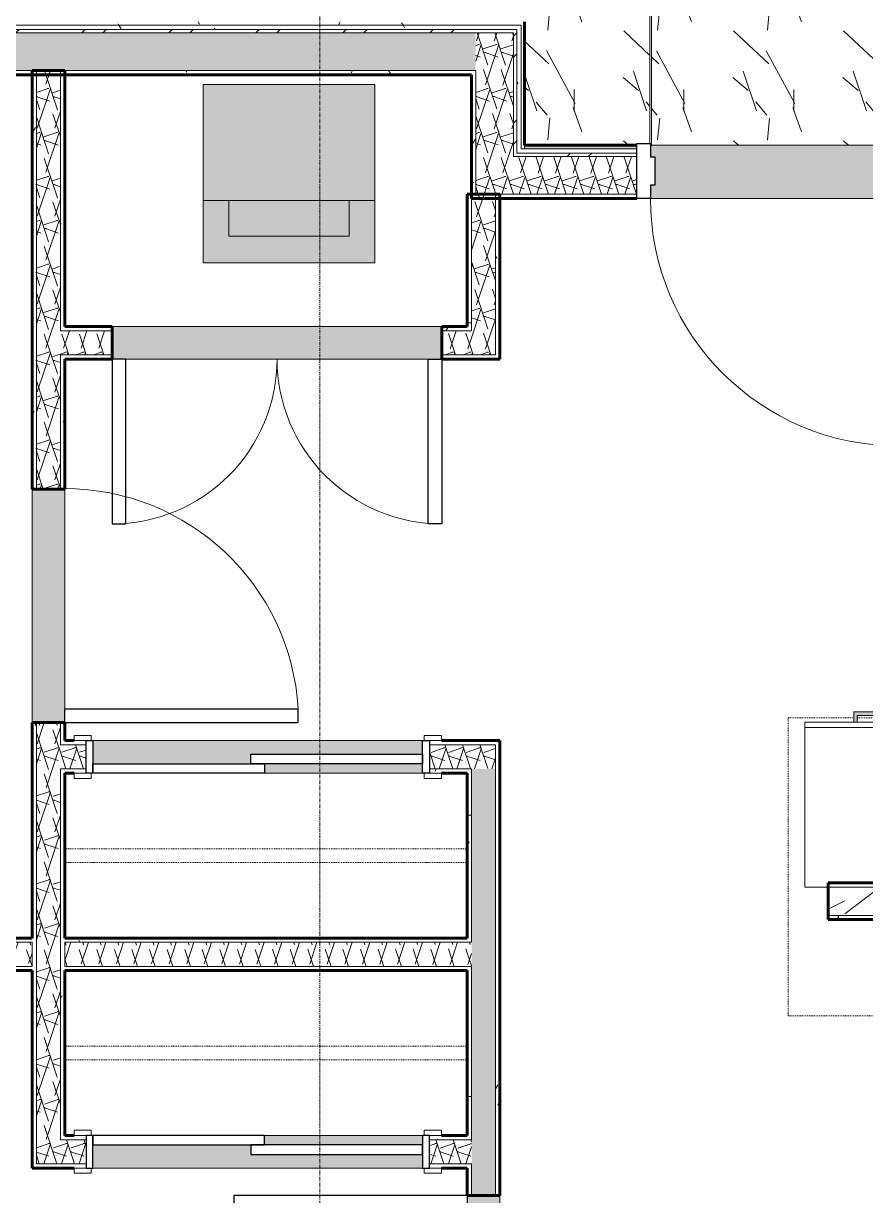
# Model space of a CAD drawing. Header units: inches. Extents: x -4169 to -1846, y 9706 to 12377.
# Drawn here: x -2870.5 to -2747.9, y 10210.2 to 10380.9 of the extents above; entities that cross this region are included whole.
import ezdxf

# ---------------------------------------------------------------- set-up
doc = ezdxf.new("R2010")
doc.units = ezdxf.units.IN
doc.header["$MEASUREMENT"] = 0
doc.linetypes.add('Dash', pattern=[0.25, 0.125, -0.125])
doc.linetypes.add('Grid Line 1_2_', pattern=[0.8749999999999999, 0.4999999999999999, -0.125, 0.125, -0.125])
for name, color, linetype, lineweight in [('0-1', 7, 'Continuous', 5), ('0-2', 50, 'Continuous', 18), ('A-CLNG', 13, 'Continuous', 18), ('A-CLNG-PATT-1', 252, 'Continuous', 18), ('A-DOOR', 31, 'Continuous', 18), ('A-DOOR-1', 250, 'Continuous', 9), ('A-DOOR-2', 90, 'Continuous', 30), ('A-DOOR-6', 31, 'Continuous', 30), ('A-DOOR-7', 31, 'Continuous', 9), ('A-DOOR-FRAM', 31, 'Continuous', 30), ('A-DOOR-FRAM-1', 90, 'Continuous', 30), ('A-WALL', 113, 'Continuous', 18), ('A-WALL-1', 8, 'Continuous', 5), ('A-WALL-4', 10, 'Continuous', 60), ('A-WALL-5', 50, 'Continuous', 18), ('A-WALL-PATT-1', 250, 'Continuous', 9), ('A-WALL-PATT-2', 253, 'Continuous', 9), ('A-WALL-PATT-4', 111, 'Continuous', 9), ('I-WALL', 2, 'Continuous', 18), ('I-WALL-2', 2, 'Continuous', 5), ('I-WALL-3', 2, 'Continuous', 60), ('P-SANR-FIXT-2', 250, 'Continuous', 9), ('P-SANR-FIXT-3', 55, 'Continuous', 9), ('Q-CASE-3', 250, 'Continuous', 9), ('Q-CASE-5', 254, 'Continuous', 9), ('Q-CASE-HDLN-1', 250, 'Dash', 9), ('S-GRID-1', 1, 'Grid Line 1_2_', 9)]:
    doc.layers.add(name, color=color, linetype=linetype, lineweight=lineweight)
pattern_1 = [(0, (0, 0), (20.48, 5.12), [0.845, -14.515, 0.845, -14.515, -81.92]), (0, (0, 0), (20.48, 5.12), [-30.72, 0.845, -29.875, 0.845, -14.515, -35.84]), (0, (0, 0), (20.48, 5.12), [-76.8, 0.845, -9.395, 0.845, -24.755]), (120, (7.68, 2.56), (-14.67405006737632, 15.1762002695053), [0.8449999999999999, -14.515, 0.8449999999999999, -14.515, -81.91999999999999]), (120, (7.68, 2.56), (-14.67405006737632, 15.1762002695053), [-30.72, 0.8449999999999999, -29.875, 0.8449999999999999, -14.515, -35.84]), (120, (7.68, 2.56), (-14.67405006737632, 15.1762002695053), [-76.79999999999998, 0.8449999999999999, -9.394999999999998, 0.8449999999999999, -24.755]), (240, (10.24, 12.8), (-5.805949932623669, -20.2962002695053), [0.845, -14.515, 0.845, -14.515, -81.92]), (240, (10.24, 12.8), (-5.805949932623669, -20.2962002695053), [-30.72, 0.845, -29.875, 0.845, -14.515, -35.84]), (240, (10.24, 12.8), (-5.805949932623669, -20.2962002695053), [-76.8, 0.845, -9.395, 0.845, -24.755])]
pattern_2 = [(161.57, (0.32, 0.32), (-2.560496184573631, -0.0005373861552858683), [0, -18.214, 2.022, 0]), (18.43, (-0.32, 0.32), (-2.560496184573631, 0.0005373861552860904), [0, -18.214, 2.022, 0]), (108.43, (0.32, 0.32), (1.279220909290681, -6.400876726295667), [6.069999999999999, -14.166]), (71.57, (-0.32, 0.32), (1.279220909290681, 6.400876726295667), [6.07, -14.166])]
pattern_3 = [(45, (0, 0), (-6.335676759431466, 6.335676759431466), []), (45, (0, 9.6), (-6.335676759431466, 6.335676759431466), [])]

# ---------------------------------------------------------------- blocks, each defined once
blk = doc.blocks.new('Stacked Washer and Dryer - 26_x25_ - Private-1372850-ENLARGED RCP - 2ND FLOOR PLAN')
at = {"layer": 'P-SANR-FIXT-3'}
blk.add_hatch(color=256, dxfattribs=at).paths.add_polyline_path([(10.02620592480855, 12.49999999999613), (-1.006128513836302e-11, 12.49999999998999), (4.604316927725448e-12, -12.50000000002546), (26.00000000001881, -12.50000000001012), (26.00000000000415, 12.50000000000534), (11.25000000000324, 12.49999999999681)], flags=0)
at = {"layer": 'P-SANR-FIXT-2'}
for p, q in [((26.00000000000047, 12.50000000000033), (8.686384944667224e-13, 12.50000000000033)), ((8.701080220912921e-13, -12.49999999999967), (8.701080220912921e-13, 12.50000000000033)), ((16.90625000000028, -12.49999999999867), (16.90625000000028, 12.50000000000132)), ((26.00000000000047, 12.50000000000033), (26.00000000000047, -12.49999999999967)), ((22.09375000000043, 8.749999999999945), (16.90625000000028, 8.749999999999945)), ((22.09375000000043, -8.74999999999979), (22.09375000000043, 8.749999999999945)), ((16.90625000000028, -8.74999999999979), (22.09375000000043, -8.74999999999979)), ((8.701080220912921e-13, -12.49999999999967), (26.00000000000047, -12.49999999999967))]:
    blk.add_line(p, q, dxfattribs=at)
blk = doc.blocks.new('SWING - DOUBLE - FLUSH - 4-0 x 6-8 - DUMMY-2639957-ENLARGED RCP - 2ND FLOOR PLAN')
at = {"layer": 'A-DOOR-1'}
for centre, radius, start, end in [((-24.00000000000009, 2.375000000000096), 24.00000000000002, 359.9999999999992, 89.99999999999959), ((23.9999999999999, 2.375000000000096), 23.99999999999998, 90.00000000000041, 180.0000000000005)]:
    blk.add_arc(centre, radius, start, end, dxfattribs=at)
at = {"layer": 'A-DOOR-2'}
for p, q in [((-24.00000000000009, 2.375000000000104), (-24.00000000000004, 26.37500000000011)), ((-24.00000000000004, 26.37500000000011), (-22.00000000000004, 26.3750000000001)), ((-22.00000000000004, 26.3750000000001), (-22.00000000000009, 2.375000000000104)), ((23.99999999999985, 26.37500000000011), (21.99999999999985, 26.3750000000001)), ((21.99999999999985, 26.3750000000001), (21.99999999999989, 2.375000000000104)), ((23.9999999999999, 2.375000000000104), (23.99999999999985, 26.37500000000011)), ((-22.00000000000009, 2.375000000000099), (-24.00000000000009, 2.375000000000104)), ((21.99999999999989, 2.375000000000099), (23.9999999999999, 2.375000000000104))]:
    blk.add_line(p, q, dxfattribs=at)
blk = doc.blocks.new('OD_CW_Countertop - OD_CW_Countertop-V12-ENLARGED RCP - 2ND FLOOR PLAN')
at = {"layer": 'Q-CASE-HDLN-1'}
for p, q in [((0.7377049180327883, 19.37500000001452), (10.28770491748496, 19.37500000001452)), ((0.7377049180327883, -24.00000000000029), (0.7377049180327883, 19.37500000001452)), ((10.78707775432949, 19.37500000001452), (13.53833208064031, 19.37500000001452)), ((14.03770491748484, 19.37500000001452), (21.64577992730287, 19.37500000001452)), ((45.66270491747395, 19.37500000001452), (46.16270491747028, 19.37500000001452)), ((79.16270491747025, 19.37500000001452), (81.17425890271734, 19.37500000001452)), ((81.66270491747154, 19.37500000001452), (115.1627049174591, 19.37500000001452)), ((14.11125237200727, -24.00000000000029), (0.7377049180327829, -24.00000000000029)), ((43.23256899490263, -24.00000000000029), (30.61125237200768, -24.00000000000029)), ((73.35388561779448, -24.00000000000029), (59.73256899490305, -24.00000000000029)), ((115.1627049174591, -24.00000000000029), (89.8538856177949, -24.00000000000029))]:
    blk.add_line(p, q, dxfattribs=at)
blk = doc.blocks.new('SWING - SINGLE - FLUSH - 2-10 x 6-8 - PRIVACY-2632541-ENLARGED RCP - 2ND FLOOR PLAN')
at = {"layer": 'A-DOOR-1'}
blk.add_arc((17.00000000000093, 2.374999999999297), 34.06659275674493, 93.36568699838678, 179.9999999999998, dxfattribs=at)
at = {"layer": 'A-DOOR-2'}
for p, q in [((15, 2.374999999999781), (15, 36.38283353955165)), ((17.00000000000093, 36.38283353955165), (15, 36.38283353955165)), ((17.00000000000093, 2.374999999999781), (17.00000000000093, 36.38283353955165)), ((17.00000000000093, 2.374999999999781), (15, 2.374999999999781))]:
    blk.add_line(p, q, dxfattribs=at)
blk = doc.blocks.new('SLIDING - FLUSH - 4-0 x 6-8-2636079-ENLARGED RCP - 2ND FLOOR PLAN')
at = {"layer": 'A-DOOR-1'}
for p, q in [((-24.2500000000001, 3.000000000000026), (-26.7500000000001, 3.000000000000026)), ((-26.7500000000001, 3.000000000000026), (-26.7500000000001, 2.250000000000026)), ((-26.7500000000001, 2.250000000000026), (-24.2500000000001, 2.250000000000026)), ((-24.2500000000001, 2.250000000000026), (-24.2500000000001, 3.000000000000026)), ((26.74999999999987, 3.000000000000026), (24.24999999999988, 3.000000000000026)), ((24.24999999999988, 3.000000000000026), (24.24999999999988, 2.250000000000026)), ((24.24999999999988, 2.250000000000026), (26.74999999999987, 2.250000000000026)), ((26.74999999999987, 2.250000000000026), (26.74999999999987, 3.000000000000026)), ((-24.25000000000009, -2.500000000038504), (-26.7500000000001, -2.500000000038504)), ((-26.7500000000001, -2.500000000038504), (-26.7500000000001, -3.250000000038195)), ((-26.7500000000001, -3.250000000038195), (-24.25000000000009, -3.250000000038195)), ((-24.25000000000009, -3.250000000038195), (-24.25000000000009, -2.500000000038504)), ((26.74999999999989, -2.500000000038504), (24.24999999999991, -2.500000000038504)), ((24.24999999999991, -2.500000000038504), (24.24999999999991, -3.250000000038195)), ((24.24999999999991, -3.250000000038195), (26.74999999999989, -3.250000000038195)), ((26.74999999999989, -3.250000000038195), (26.74999999999989, -2.500000000038504))]:
    blk.add_line(p, q, dxfattribs=at)
at = {"layer": 'A-DOOR-2'}
for p, q in [((0.9999999999999057, 2.250000000000026), (-24.00000000000011, 2.250000000000026)), ((-24.00000000000011, 2.250000000000026), (-24.00000000000011, 0.8750000000000295)), ((0.9999999999999057, 0.8750000000000295), (0.9999999999999057, 2.250000000000026)), ((-24.00000000000011, 0.8750000000000295), (0.9999999999999057, 0.8750000000000295)), ((23.99999999999988, 0.8750000000000295), (-1.000000000000095, 0.8750000000000295)), ((-1.000000000000095, 0.8750000000000295), (-1.000000000000095, -0.5000000000000034)), ((23.99999999999988, -0.5000000000000034), (23.99999999999988, 0.8750000000000295)), ((-1.000000000000095, -0.5000000000000034), (23.99999999999988, -0.5000000000000034))]:
    blk.add_line(p, q, dxfattribs=at)
at = {"layer": 'A-DOOR-FRAM-1'}
for p, q in [((-24.0000000000001, 2.250000000000026), (-25.0000000000001, 2.250000000000026)), ((-25.0000000000001, 2.250000000000026), (-25.0000000000001, -2.500000000038503)), ((-24.0000000000001, -2.500000000038503), (-24.0000000000001, 2.250000000000026)), ((23.99999999999988, 2.249999999999949), (23.99999999999988, -2.500000000000038)), ((24.9999999999999, 2.249999999999949), (23.99999999999988, 2.249999999999949)), ((24.9999999999999, -2.500000000000038), (24.9999999999999, 2.249999999999949)), ((-25.0000000000001, -2.500000000038503), (-24.0000000000001, -2.500000000038503)), ((23.99999999999988, -2.500000000000038), (24.9999999999999, -2.500000000000038))]:
    blk.add_line(p, q, dxfattribs=at)
blk = doc.blocks.new('OD_CW_Closet - OD_CW_Closet-V6-ENLARGED RCP - 2ND FLOOR PLAN')
at = {"layer": 'Q-CASE-HDLN-1'}
for p, q in [((0.7377049180327883, -11.0000000000006), (59.37681474274653, -11.0000000000006)), ((0.7377049180327883, -13.0000000000006), (59.37681474274653, -13.0000000000006)), ((30.25020491695167, -24.00000000000042), (7.250204916951623, -24.00000000000042))]:
    blk.add_line(p, q, dxfattribs=at)
blk = doc.blocks.new('OD_CW_Closet - OD_CW_Closet-V7-ENLARGED RCP - 2ND FLOOR PLAN')
at = {"layer": 'Q-CASE-HDLN-1'}
for p, q in [((7.250204916952915, -8.220091274324658e-13), (30.25020491695295, -8.220091274324658e-13)), ((0.7377049180327883, -11.0000000000006), (59.37681474274653, -11.0000000000006)), ((0.7377049180327883, -13.0000000000006), (59.37681474274653, -13.0000000000006))]:
    blk.add_line(p, q, dxfattribs=at)
blk = doc.blocks.new('SLIDING - FLUSH - 4-0 x 6-8-2636080-ENLARGED RCP - 2ND FLOOR PLAN')
at = {"layer": 'A-DOOR-1'}
for p, q in [((-26.7500000000001, 3.250000000038195), (-24.25000000000009, 3.250000000038195)), ((-26.7500000000001, 2.500000000038504), (-26.7500000000001, 3.250000000038195)), ((-24.25000000000009, 2.500000000038504), (-26.7500000000001, 2.500000000038504)), ((-24.25000000000009, 3.250000000038195), (-24.25000000000009, 2.500000000038504)), ((24.24999999999991, 3.250000000038195), (26.74999999999989, 3.250000000038195)), ((24.24999999999991, 2.500000000038504), (24.24999999999991, 3.250000000038195)), ((26.74999999999989, 2.500000000038504), (24.24999999999991, 2.500000000038504)), ((26.74999999999989, 3.250000000038195), (26.74999999999989, 2.500000000038504)), ((-26.7500000000001, -2.250000000000026), (-24.2500000000001, -2.250000000000026)), ((-26.7500000000001, -3.000000000000026), (-26.7500000000001, -2.250000000000026)), ((-24.2500000000001, -3.000000000000026), (-26.7500000000001, -3.000000000000026)), ((-24.2500000000001, -2.250000000000026), (-24.2500000000001, -3.000000000000026)), ((24.24999999999988, -2.250000000000026), (26.74999999999987, -2.250000000000026)), ((24.24999999999988, -3.000000000000026), (24.24999999999988, -2.250000000000026)), ((26.74999999999987, -3.000000000000026), (24.24999999999988, -3.000000000000026)), ((26.74999999999987, -2.250000000000026), (26.74999999999987, -3.000000000000026))]:
    blk.add_line(p, q, dxfattribs=at)
at = {"layer": 'A-DOOR-2'}
for p, q in [((-1.000000000000095, 0.5000000000000034), (23.99999999999988, 0.5000000000000034)), ((-1.000000000000095, -0.8750000000000295), (-1.000000000000095, 0.5000000000000034)), ((23.99999999999988, 0.5000000000000034), (23.99999999999988, -0.8750000000000295)), ((-24.00000000000011, -0.8750000000000295), (0.9999999999999057, -0.8750000000000295)), ((-24.00000000000011, -2.250000000000026), (-24.00000000000011, -0.8750000000000295)), ((23.99999999999988, -0.8750000000000295), (-1.000000000000095, -0.8750000000000295)), ((0.9999999999999057, -0.8750000000000295), (0.9999999999999057, -2.250000000000026)), ((0.9999999999999057, -2.250000000000026), (-24.00000000000011, -2.250000000000026))]:
    blk.add_line(p, q, dxfattribs=at)
at = {"layer": 'A-DOOR-FRAM-1'}
for p, q in [((-25.0000000000001, 2.500000000038503), (-24.0000000000001, 2.500000000038503)), ((-25.0000000000001, -2.250000000000026), (-25.0000000000001, 2.500000000038503)), ((-24.0000000000001, 2.500000000038503), (-24.0000000000001, -2.250000000000026)), ((23.99999999999988, 2.500000000000038), (24.9999999999999, 2.500000000000038)), ((23.99999999999988, -2.249999999999949), (23.99999999999988, 2.500000000000038)), ((24.9999999999999, 2.500000000000038), (24.9999999999999, -2.249999999999949)), ((-24.0000000000001, -2.250000000000026), (-25.0000000000001, -2.250000000000026)), ((24.9999999999999, -2.249999999999949), (23.99999999999988, -2.249999999999949))]:
    blk.add_line(p, q, dxfattribs=at)
blk = doc.blocks.new('Base Cabinet 3 Drawer 230 - Base Cabinet 3 Drawer 230 18_-2579417-ENLARGED RCP - 2ND FLOOR PLAN')
at = {"layer": 'Q-CASE-5'}
blk.add_hatch(color=256, dxfattribs=at).paths.add_polyline_path([(2.612704918021336, 25.00062716315288), (2.612704918020995, 25.49999999999569), (-1.137295081979346, 25.49999999999578), (-1.137295081978664, 23.99999999999569), (-0.6379222451340637, 23.99999999999595), (-0.6379222451344048, 25.00062716315109), (2.113332081177759, 25.00062716315263), (2.113332081176736, 23.99999999999544), (2.612704918021336, 23.99999999999569)], flags=0)
at = {"layer": 'Q-CASE-3'}
for p, q in [((-8.262295081967455, 23.99999999999998), (9.737704918032541, 23.99999999999998)), ((-8.262295081967455, 23.24999999999998), (-8.262295081967455, 23.99999999999998)), ((-1.137295081967465, 23.99999999999995), (-1.137295081967467, 25.49999999999995)), ((-1.137295081967469, 25.49999999999995), (2.612704918032532, 25.49999999999994)), ((-1.137295081967467, 23.99999999999995), (-0.6379222451228459, 23.99999999999995)), ((2.113332081187912, 25.00062716315531), (-0.6379222451228473, 25.00062716315533)), ((-0.6379222451228459, 23.99999999999995), (-0.6379222451228473, 25.00062716315533)), ((2.113332081187913, 23.99999999999995), (2.113332081187912, 25.00062716315531)), ((2.612704918032535, 23.99999999999995), (2.113332081187914, 23.99999999999995)), ((2.612704918032529, 25.49999999999994), (2.612704918032533, 23.99999999999995)), ((9.73770491803254, 23.99999999999998), (9.73770491803254, 23.24999999999998)), ((9.73770491803254, 23.24999999999998), (-8.262295081967457, 23.24999999999998)), ((-8.262295081967455, 23.24999999999998), (-8.262295081967455, -7.993605777301063e-14)), ((9.73770491803254, -7.993605777301063e-14), (9.73770491803254, 23.24999999999998)), ((-8.262295081967455, -7.993605777301063e-14), (9.737704918032541, -7.993605777301063e-14))]:
    blk.add_line(p, q, dxfattribs=at)
blk = doc.blocks.new('CTR - 1st Phase - Unit Layouts_rvt-1-ENLARGED RCP - 2ND FLOOR PLAN')
at = {"layer": 'A-WALL-1'}
for points in [[(-2844.330791590306, 10332.0393961108), (-2809.580791589836, 10332.0393961108), (-2809.580791589836, 10336.78939611084), (-2857.580791589839, 10336.78939611084), (-2857.580791589839, 10332.0393961108), (-2855.58079158984, 10332.0393961108)], [(-2869.262846505562, 10279.11439610518), (-2864.512846505591, 10279.11439610518), (-2864.512846505591, 10313.11439610518), (-2869.262846505622, 10313.11439610518), (-2869.262846505562, 10279.69475324801)], [(-2801.123736679621, 10176.2393961057), (-2801.123736679699, 10210.2393961057), (-2805.873736679679, 10210.2393961057), (-2805.873736679467, 10176.2393961057), (-2801.748736679467, 10176.2393961057)]]:
    blk.add_hatch(color=256, dxfattribs=at).paths.add_polyline_path(points, flags=0)
h = blk.add_hatch(color=256, dxfattribs=at)
h.paths.add_polyline_path([(-2835.386236679786, 10271.7393961052), (-2812.386236679787, 10271.7393961052), (-2812.386236679787, 10273.11439610522), (-2835.386236679786, 10273.11439610522)], flags=0)
h.paths.add_polyline_path([(-2856.396549815724, 10273.11439610522), (-2837.386236679788, 10273.11439610522), (-2837.386236679788, 10274.48939610524), (-2812.386236679787, 10274.48939610524), (-2812.386236679787, 10276.48939610523), (-2860.386236679787, 10276.48939610524), (-2860.386236679787, 10273.11439610522)], flags=0)
h = blk.add_hatch(color=256, dxfattribs=at)
h.paths.add_polyline_path([(-2835.386236679749, 10214.23939610519), (-2812.386236679748, 10214.23939610519), (-2812.386236679748, 10216.23939610521), (-2837.386236679749, 10216.23939610521), (-2837.386236679749, 10217.61439610519), (-2860.38623667975, 10217.61439610519), (-2860.386236679746, 10214.23939610519), (-2837.386236679749, 10214.23939610519)], flags=0)
h.paths.add_polyline_path([(-2835.386236679749, 10217.61439610523), (-2812.386236679748, 10217.61439610523), (-2812.386236679748, 10218.98939610524), (-2835.386236679749, 10218.98939610524)], flags=0)
at = {"layer": 'A-WALL-PATT-1'}
h = blk.add_hatch(dxfattribs=at)
h.set_pattern_fill('FP_1', color=256, style=0, pattern_type=2)
h.set_pattern_definition(pattern_1)
h.paths.add_polyline_path([(-2869.262846505562, 10214.23939610518), (-2868.637846505592, 10214.23939610518), (-2868.637846505592, 10279.11439610518), (-2869.262846505562, 10279.11439610518), (-2869.262846505562, 10214.86439610518)], flags=0)
h.paths.add_polyline_path([(-2868.637846505676, 10313.11439610519), (-2868.644258077282, 10373.41439611051), (-2869.262846505676, 10373.41439611051), (-2869.262846505622, 10313.11439610519)], flags=0)
h = blk.add_hatch(dxfattribs=at)
h.set_pattern_fill('FP_1', color=256, style=0, pattern_type=2)
h.set_pattern_definition(pattern_1)
h.paths.add_polyline_path([(-2865.137846505586, 10218.36439610514), (-2864.512846505563, 10218.36439610519), (-2864.512846505563, 10272.3643961052), (-2865.137846505585, 10272.3643961052), (-2865.137846505586, 10229.02058036117)], flags=0)
h.paths.add_polyline_path([(-2864.512846505591, 10275.86439610519), (-2864.512846505591, 10279.11439610518), (-2865.137846505585, 10279.11439610518), (-2865.137846505585, 10275.86439610519)], flags=0)
h.paths.add_polyline_path([(-2864.512846505591, 10313.11439610519), (-2864.512846505642, 10332.66439611084), (-2865.137846505642, 10332.66439611085), (-2865.137846505642, 10313.11439610519)], flags=0)
h.paths.add_polyline_path([(-2865.137846505642, 10336.16439611085), (-2864.512846505642, 10336.16439611085), (-2864.512846505642, 10373.41439611051), (-2865.137846505642, 10373.41439611051), (-2865.137846505642, 10349.67107587748)], flags=0)
h = blk.add_hatch(dxfattribs=at)
h.set_pattern_fill('FP_1', color=256, style=0, pattern_type=2)
h.set_pattern_definition(pattern_1)
h.paths.add_polyline_path([(-2805.273736673931, 10336.7893961108), (-2805.273736673931, 10356.03955467574), (-2805.898736673932, 10356.03955467574), (-2805.898736673932, 10336.7893961108)], flags=0)
h = blk.add_hatch(dxfattribs=at)
h.set_pattern_fill('FP_1', color=256, style=0, pattern_type=2)
h.set_pattern_definition(pattern_1)
h.paths.add_polyline_path([(-2801.148736673933, 10332.6643961108), (-2801.148741822108, 10356.0393961105), (-2801.773736673928, 10356.0393961105), (-2801.773736673928, 10332.6643961108)], flags=0)
h = blk.add_hatch(dxfattribs=at)
h.set_pattern_fill('FP_1', color=256, style=0, pattern_type=2)
h.set_pattern_definition(pattern_1)
h.paths.add_polyline_path([(-2805.273736673931, 10336.1643961108), (-2805.273736673931, 10336.7893961108), (-2809.580791589836, 10336.7893961108), (-2809.580791589836, 10336.1643961108), (-2805.898736673932, 10336.1643961108)], flags=0)
h.paths.add_polyline_path([(-2864.512846505642, 10336.16439611085), (-2857.580791589839, 10336.16439611084), (-2857.580791589839, 10336.78939611084), (-2864.512846505642, 10336.78939611081)], flags=0)
h = blk.add_hatch(dxfattribs=at)
h.set_pattern_fill('FP_1', color=256, style=0, pattern_type=2)
h.set_pattern_definition(pattern_1)
h.paths.add_polyline_path([(-2801.773736673928, 10332.0393961108), (-2801.148736673933, 10332.0393961108), (-2801.148736673933, 10332.6643961108), (-2809.580791589836, 10332.6643961108), (-2809.580791589836, 10332.03939611081), (-2805.273736673932, 10332.0393961108)], flags=0)
h.paths.add_polyline_path([(-2864.512846505642, 10332.03939611084), (-2857.580791589839, 10332.03939611084), (-2857.580791589839, 10332.66439611085), (-2864.512846505642, 10332.66439611085)], flags=0)
h = blk.add_hatch(dxfattribs=at)
h.set_pattern_fill('FP_1', color=256, style=0, pattern_type=2)
h.set_pattern_definition(pattern_1)
h.paths.add_polyline_path([(-2801.123736679468, 9988.439396110478), (-2801.123736679621, 10176.2393961057), (-2801.748736679467, 10176.2393961057), (-2801.748736679468, 9988.439396110478)], flags=0)
h.paths.add_polyline_path([(-2801.748736679649, 10210.2393961057), (-2801.123736679699, 10210.2393961057), (-2801.123736679698, 10275.86439610524), (-2801.748736679649, 10275.86439610524), (-2801.748736679649, 10243.61439610524)], flags=0)
h = blk.add_hatch(dxfattribs=at)
h.set_pattern_fill('FP_1', color=256, style=0, pattern_type=2)
h.set_pattern_definition(pattern_1)
h.paths.add_polyline_path([(-2864.512846505563, 10271.73939610517), (-2861.38623667979, 10271.7393961052), (-2861.38623667979, 10272.3643961052), (-2864.512846505563, 10272.3643961052)], flags=0)
h.paths.add_polyline_path([(-2805.248736679675, 10271.73939610524), (-2805.248736679675, 10272.36439610524), (-2811.386236679786, 10272.36439610524), (-2811.386236679786, 10271.73939610524), (-2805.873736679679, 10271.73939610524)], flags=0)
h = blk.add_hatch(dxfattribs=at)
h.set_pattern_fill('FP_1', color=256, style=0, pattern_type=2)
h.set_pattern_definition(pattern_1)
h.paths.add_polyline_path([(-2805.873736679623, 9988.43939611048), (-2805.248736679622, 9988.43939611048), (-2805.248736679621, 10176.2393961057), (-2805.873736679649, 10176.2393961057), (-2805.873736679622, 10027.93642116731)], flags=0)
h.paths.add_polyline_path([(-2805.248736679676, 10210.2393961057), (-2805.248736679676, 10214.86439610522), (-2805.873736679679, 10214.86439610524), (-2805.873736679679, 10210.2393961057)], flags=0)
h.paths.add_polyline_path([(-2805.873736679679, 10218.36439610524), (-2805.248736679676, 10218.36439610529), (-2805.248736679676, 10243.6143961052), (-2805.873736679679, 10243.6143961052), (-2805.873736679679, 10218.98939610435)], flags=0)
h.paths.add_polyline_path([(-2805.248736679676, 10247.11439610524), (-2805.248736679675, 10271.73939610524), (-2805.873736679679, 10271.73939610524), (-2805.873736679679, 10247.11439610524)], flags=0)
h = blk.add_hatch(dxfattribs=at)
h.set_pattern_fill('FP_1', color=256, style=0, pattern_type=2)
h.set_pattern_definition(pattern_1)
h.paths.add_polyline_path([(-2713.698736680268, 10250.41439611029), (-2644.698736679788, 10250.41439611029), (-2644.698736679788, 10251.03939611029), (-2753.298736678521, 10251.03939611029), (-2753.298736678521, 10250.41439611029), (-2714.198736680247, 10250.41439611029)], flags=0)
h = blk.add_hatch(dxfattribs=at)
h.set_pattern_fill('FP_1', color=256, style=0, pattern_type=2)
h.set_pattern_definition(pattern_1)
h.paths.add_polyline_path([(-2903.773736678816, 10247.11439610517), (-2903.773736678816, 10247.73939610517), (-2931.273736679303, 10247.73939610517), (-2931.273736679303, 10247.11439610517), (-2908.523736681157, 10247.11439610517)], flags=0)
h.paths.add_polyline_path([(-2869.275296704765, 10247.11439610519), (-2869.262846505562, 10247.11439610519), (-2869.262846505562, 10247.73939610523), (-2871.773736678813, 10247.73939610519), (-2871.773736678813, 10247.11439610519)], flags=0)
h.paths.add_polyline_path([(-2864.512846505563, 10247.11439610524), (-2805.873736679679, 10247.11439610524), (-2805.873736679679, 10247.73939610524), (-2864.512846505563, 10247.73939610524)], flags=0)
h = blk.add_hatch(dxfattribs=at)
h.set_pattern_fill('FP_1', color=256, style=0, pattern_type=2)
h.set_pattern_definition(pattern_1)
h.paths.add_polyline_path([(-2908.523736681157, 10242.98939610515), (-2903.773736678816, 10242.98939610515), (-2903.773736678816, 10243.61439610515), (-2931.273736679303, 10243.61439610515), (-2931.273736679303, 10242.98939610517), (-2923.928485898755, 10242.98939610515)], flags=0)
h.paths.add_polyline_path([(-2869.262846505562, 10242.98939610519), (-2869.262846505562, 10243.6143961052), (-2871.773736678813, 10243.61439610519), (-2871.773736678813, 10242.98939610519), (-2869.357468019503, 10242.98939610519)], flags=0)
h.paths.add_polyline_path([(-2835.386236679748, 10242.9893961052), (-2805.873736679679, 10242.9893961052), (-2805.873736679679, 10243.6143961052), (-2864.512846505563, 10243.6143961052), (-2864.512846505563, 10242.9893961052), (-2856.396549815724, 10242.9893961052)], flags=0)
h = blk.add_hatch(dxfattribs=at)
h.set_pattern_fill('FP_1', color=256, style=0, pattern_type=2)
h.set_pattern_definition(pattern_1)
h.paths.add_polyline_path([(-2863.136236679751, 10218.36439610519), (-2861.38623667975, 10218.36439610519), (-2861.38623667975, 10218.98939610519), (-2864.512846505402, 10218.98939610516), (-2864.512846505563, 10218.36439610519)], flags=0)
h.paths.add_polyline_path([(-2809.636236679751, 10218.36439610524), (-2805.873736679679, 10218.36439610524), (-2805.873736679679, 10218.98939610436), (-2811.386236679746, 10218.98939610524), (-2811.386236679746, 10218.36439610524)], flags=0)
at = {"layer": 'A-WALL-PATT-2'}
h = blk.add_hatch(dxfattribs=at)
h.set_pattern_fill('FP_2', color=256, style=0, pattern_type=2)
h.set_pattern_definition(pattern_2)
h.paths.add_polyline_path([(-2865.2244801689, 10214.86439610518), (-2865.137846505586, 10214.86439610518), (-2865.137846505585, 10279.11439610518), (-2868.637846505592, 10279.11439610518), (-2868.637846505592, 10214.86439610518), (-2865.226678992843, 10214.86439610518)], flags=0)
h.paths.add_polyline_path([(-2865.137846505642, 10313.11439610518), (-2865.137846505642, 10374.03939611051), (-2868.637846505676, 10374.03939611051), (-2868.637846505676, 10313.11439610518)], flags=0)
h = blk.add_hatch(dxfattribs=at)
h.set_pattern_fill('FP_2', color=256, style=0, pattern_type=2)
h.set_pattern_definition(pattern_2)
h.paths.add_polyline_path([(-2801.794028714575, 10336.1643961108), (-2801.773736673932, 10336.1643961108), (-2801.773736673928, 10356.03955467573), (-2805.273736673931, 10356.03955467573), (-2805.273736673931, 10336.1643961108)], flags=0)
h = blk.add_hatch(dxfattribs=at)
h.set_pattern_fill('FP_2', color=256, style=0, pattern_type=2)
h.set_pattern_definition(pattern_2)
h.paths.add_polyline_path([(-2801.773736673928, 10332.6643961108), (-2801.773736673928, 10336.1643961108), (-2809.580791589836, 10336.1643961108), (-2809.580791589836, 10332.66439611081), (-2805.273736673932, 10332.6643961108)], flags=0)
h.paths.add_polyline_path([(-2865.137846505642, 10332.66439611085), (-2857.580791589839, 10332.66439611085), (-2857.580791589839, 10336.16439611084), (-2865.137846505642, 10336.16439611085)], flags=0)
h = blk.add_hatch(dxfattribs=at)
h.set_pattern_fill('FP_2', color=256, style=0, pattern_type=2)
h.set_pattern_definition(pattern_2)
h.paths.add_polyline_path([(-2861.38623667979, 10272.3643961052), (-2861.38623667979, 10275.8643961052), (-2865.137846505585, 10275.86439610519), (-2865.137846505585, 10272.3643961052), (-2864.512846505591, 10272.3643961052)], flags=0)
h.paths.add_polyline_path([(-2801.748736679649, 10272.36439610524), (-2801.748736679649, 10275.86439610524), (-2811.386236679786, 10275.86439610524), (-2811.386236679786, 10272.36439610524), (-2805.248736679675, 10272.36439610527)], flags=0)
h = blk.add_hatch(dxfattribs=at)
h.set_pattern_fill('FP_2', color=256, style=0, pattern_type=2)
h.set_pattern_definition(pattern_2)
h.paths.add_polyline_path([(-2801.748736679468, 9988.439396106665), (-2801.748736679467, 10176.2393961057), (-2805.248736679621, 10176.2393961057), (-2805.248736679622, 9988.439396106665)], flags=0)
h.paths.add_polyline_path([(-2801.748736679649, 10210.2393961057), (-2801.748736679649, 10272.36439610524), (-2805.248736679675, 10272.36439610524), (-2805.248736679676, 10210.2393961057)], flags=0)
h = blk.add_hatch(dxfattribs=at)
h.set_pattern_fill('FP_3', color=256, style=0, pattern_type=2)
h.set_pattern_definition([(216.87, (4.265, 10.662), (31.98716190389133, 21.32545714244463), [5.331, -47.981]), (206.565, (10.662, 7.464), (-10.66247606731217, -10.66200980650436), [11.921, -11.921]), (198.435, (10.662, 2.132), (-21.3244936496746, -10.66258686177925), [6.743999999999999, -26.974])])
h.paths.add_polyline_path([(-2653.800741566629, 10251.03939611029), (-2644.073736680146, 10251.03939611029), (-2644.073736680146, 10255.78939611035), (-2714.198736680247, 10255.78939611035), (-2714.198736680247, 10255.16439611038), (-2738.198723086463, 10255.16439611038), (-2738.198736680256, 10255.78939611035), (-2753.298736678521, 10255.78939611035), (-2753.298736678521, 10251.03939611029), (-2680.69873668025, 10251.03939611029)], flags=0)
h = blk.add_hatch(dxfattribs=at)
h.set_pattern_fill('FP_2', color=256, style=0, pattern_type=2)
h.set_pattern_definition(pattern_2)
h.paths.add_polyline_path([(-2925.386322145953, 10243.61439610515), (-2903.773736678816, 10243.61439610515), (-2903.773736678816, 10247.11439610517), (-2931.273736679303, 10247.11439610517), (-2931.273736679303, 10243.61439610515), (-2925.649447980484, 10243.61439610515)], flags=0)
h.paths.add_polyline_path([(-2871.773736678813, 10243.61439610519), (-2869.262846505562, 10243.6143961052), (-2869.275296704765, 10247.11439610519), (-2871.773736678813, 10247.11439610519)], flags=0)
h.paths.add_polyline_path([(-2805.746198608615, 10243.6143961052), (-2805.248736679676, 10243.6143961052), (-2805.248736679676, 10247.11439610524), (-2864.512846505563, 10247.11439610524), (-2864.512846505563, 10243.6143961052), (-2805.873736679679, 10243.6143961052)], flags=0)
h = blk.add_hatch(dxfattribs=at)
h.set_pattern_fill('FP_2', color=256, style=0, pattern_type=2)
h.set_pattern_definition(pattern_2)
h.paths.add_polyline_path([(-2865.137846505586, 10214.86439610518), (-2861.38623667975, 10214.86439610518), (-2861.38623667975, 10218.36439610519), (-2865.137846505586, 10218.36439610514)], flags=0)
h.paths.add_polyline_path([(-2805.873736679679, 10214.86439610524), (-2805.248736679676, 10214.86439610524), (-2805.248736679676, 10218.36439610529), (-2811.386236679746, 10218.36439610524), (-2811.386236679746, 10214.86439610524)], flags=0)
at = {"layer": 'A-WALL-4'}
for p, q in [((-2869.262846505619, 10313.11439610517), (-2869.262846505673, 10374.03939611083)), ((-2869.262846505673, 10374.03939611083), (-2864.512846505673, 10374.03939611083)), ((-2864.512846505673, 10374.03939611083), (-2864.51284650564, 10336.78939611083)), ((-2805.898736673929, 10336.78939611079), (-2805.898736673925, 10356.03955467572)), ((-2805.898736673925, 10356.03955467572), (-2801.148736673925, 10356.03955467572)), ((-2801.148736673925, 10356.03955467572), (-2801.148736673929, 10336.78939611079)), ((-2864.51284650564, 10336.78939611083), (-2857.580791589834, 10336.78939611083)), ((-2857.580791589834, 10336.78939611083), (-2857.580791589837, 10332.03939611083)), ((-2809.580791589837, 10332.03939611079), (-2809.580791589834, 10336.78939611079)), ((-2809.580791589834, 10336.78939611079), (-2805.898736673929, 10336.78939611079)), ((-2801.148736673929, 10336.78939611079), (-2801.14873667393, 10332.66439611079)), ((-2801.14873667393, 10332.66439611079), (-2801.14873667393, 10332.03939611079)), ((-2857.580791589837, 10332.03939611083), (-2864.512846505635, 10332.03939611083)), ((-2864.512846505635, 10332.03939611083), (-2864.512846505619, 10313.11439610518)), ((-2801.14873667393, 10332.03939611079), (-2809.580791589837, 10332.03939611079)), ((-2864.512846505619, 10313.11439610518), (-2869.262846505619, 10313.11439610517)), ((-2869.26284650556, 10247.73939610518), (-2869.262846505588, 10279.11439610517)), ((-2869.262846505588, 10279.11439610517), (-2864.512846505588, 10279.11439610518)), ((-2864.512846505588, 10279.11439610518), (-2864.512846505586, 10276.48939610519)), ((-2864.512846505586, 10276.48939610519), (-2863.136236679787, 10276.48939610519)), ((-2809.636236679787, 10276.48939610523), (-2801.1237366797, 10276.48939610523)), ((-2801.1237366797, 10276.48939610523), (-2801.1237366797, 10275.86439610523)), ((-2801.1237366797, 10275.86439610523), (-2801.123736679696, 10271.73939610523)), ((-2863.136236679783, 10271.73939610519), (-2864.512846505582, 10271.73939610519)), ((-2864.512846505582, 10271.73939610519), (-2864.51284650556, 10247.73939610519)), ((-2805.873736679696, 10271.73939610523), (-2809.636236679783, 10271.73939610523)), ((-2805.873736679677, 10247.73939610523), (-2805.873736679696, 10271.73939610523)), ((-2801.123736679696, 10271.73939610523), (-2801.123736679646, 10210.23939610569)), ((-2753.298736678519, 10250.41439611034), (-2753.298736678516, 10255.78939611034)), ((-2753.298736678516, 10255.78939611034), (-2738.198736680254, 10255.78939611033)), ((-2644.073736680147, 10250.41439611028), (-2753.298736678519, 10250.41439611034)), ((-2871.773736678813, 10247.73939610518), (-2869.26284650556, 10247.73939610518)), ((-2864.51284650556, 10247.73939610519), (-2805.873736679677, 10247.73939610523)), ((-2869.262846505556, 10242.98939610518), (-2871.77373667881, 10242.98939610518)), ((-2869.26284650553, 10214.23939610517), (-2869.262846505556, 10242.98939610518)), ((-2864.512846505556, 10242.98939610519), (-2864.512846505535, 10218.98939610518)), ((-2805.873736679673, 10242.98939610523), (-2864.512846505556, 10242.98939610519)), ((-2805.873736679653, 10218.98939610523), (-2805.873736679673, 10242.98939610523)), ((-2864.512846505535, 10218.98939610518), (-2863.136236679747, 10218.98939610518)), ((-2809.636236679747, 10218.98939610523), (-2805.873736679654, 10218.98939610523)), ((-2868.63784650553, 10214.23939610517), (-2869.26284650553, 10214.23939610517)), ((-2864.51284650553, 10214.23939610518), (-2868.63784650553, 10214.23939610517)), ((-2863.136236679743, 10214.23939610518), (-2864.51284650553, 10214.23939610518)), ((-2805.873736679649, 10214.23939610523), (-2809.636236679743, 10214.23939610523)), ((-2805.873736679646, 10210.23939610569), (-2805.873736679649, 10214.23939610523)), ((-2801.123736679646, 10210.23939610569), (-2805.873736679646, 10210.23939610569))]:
    blk.add_line(p, q, dxfattribs=at)
at = {"layer": 'A-WALL-5'}
for p, q in [((-2868.637846505673, 10374.03939611083), (-2868.637846505619, 10313.11439610517)), ((-2865.137846505673, 10374.03939611083), (-2865.13784650564, 10336.16439611083)), ((-2805.273736673925, 10356.03955467572), (-2805.273736673929, 10336.78939611079)), ((-2801.773736673925, 10356.03955467572), (-2801.773736673929, 10336.78939611079)), ((-2865.13784650564, 10336.16439611083), (-2864.512846505639, 10336.16439611083)), ((-2864.512846505639, 10336.16439611083), (-2857.580791589834, 10336.16439611083)), ((-2809.580791589834, 10336.78939611079), (-2857.580791589834, 10336.78939611083)), ((-2809.580791589834, 10336.16439611079), (-2805.273736673929, 10336.16439611079)), ((-2805.273736673929, 10336.16439611079), (-2805.273736673929, 10336.78939611079)), ((-2801.773736673929, 10336.16439611079), (-2801.773736673929, 10336.78939611079)), ((-2801.77373667393, 10332.66439611079), (-2801.773736673929, 10336.16439611079)), ((-2865.137846505636, 10332.66439611083), (-2864.512846505636, 10332.66439611083)), ((-2865.137846505636, 10332.66439611083), (-2865.137846505619, 10313.11439610518)), ((-2864.512846505636, 10332.66439611083), (-2857.580791589836, 10332.66439611083)), ((-2809.580791589836, 10332.66439611079), (-2801.77373667393, 10332.66439611079)), ((-2855.580791589837, 10332.03939611083), (-2811.580791589837, 10332.03939611079)), ((-2869.262846505619, 10313.11439610517), (-2869.262846505588, 10279.11439610517)), ((-2864.512846505588, 10279.11439610517), (-2864.512846505619, 10313.11439610517)), ((-2868.637846505589, 10279.11439610517), (-2868.637846505531, 10214.86439610517)), ((-2865.137846505589, 10279.11439610518), (-2865.137846505585, 10275.86439610518)), ((-2812.386236679787, 10276.48939610522), (-2860.386236679787, 10276.48939610519)), ((-2865.137846505586, 10275.86439610518), (-2864.512846505585, 10275.86439610518)), ((-2864.512846505585, 10275.86439610519), (-2861.386236679786, 10275.86439610519)), ((-2811.386236679786, 10275.86439610523), (-2801.7487366797, 10275.86439610523)), ((-2801.748736679696, 10272.36439610523), (-2801.7487366797, 10275.86439610523)), ((-2865.137846505582, 10272.36439610519), (-2864.512846505582, 10272.36439610519)), ((-2865.137846505582, 10272.36439610519), (-2865.137846505534, 10218.36439610518)), ((-2864.512846505582, 10272.36439610519), (-2861.386236679784, 10272.36439610519)), ((-2835.386236679783, 10271.73939610521), (-2812.386236679783, 10271.73939610522)), ((-2811.386236679784, 10272.36439610523), (-2805.248736679697, 10272.36439610523)), ((-2805.248736679696, 10271.73939610523), (-2805.248736679696, 10272.36439610523)), ((-2805.248736679676, 10247.11439610523), (-2805.248736679696, 10271.73939610523)), ((-2801.748736679696, 10271.73939610523), (-2801.748736679696, 10272.36439610523)), ((-2801.748736679646, 10210.23939610569), (-2801.748736679696, 10271.73939610523)), ((-2753.298736678518, 10251.03939611034), (-2644.073736680146, 10251.03939611028)), ((-2869.26284650556, 10247.11439610518), (-2871.773736678812, 10247.11439610518)), ((-2869.262846505557, 10243.61439610519), (-2869.26284650556, 10247.11439610518)), ((-2869.26284650556, 10247.11439610518), (-2869.262846505556, 10243.61439610519)), ((-2864.51284650556, 10247.11439610519), (-2864.512846505557, 10243.61439610519)), ((-2805.873736679676, 10247.11439610523), (-2864.51284650556, 10247.11439610519)), ((-2864.512846505557, 10243.61439610519), (-2864.51284650556, 10247.11439610519)), ((-2805.873736679676, 10247.11439610523), (-2805.248736679676, 10247.11439610523)), ((-2869.262846505556, 10243.61439610519), (-2871.77373667881, 10243.61439610518)), ((-2805.873736679673, 10243.61439610523), (-2864.512846505557, 10243.61439610519)), ((-2805.248736679673, 10243.61439610523), (-2805.873736679673, 10243.61439610523)), ((-2805.248736679653, 10218.36439610523), (-2805.248736679673, 10243.61439610523)), ((-2865.137846505534, 10218.36439610518), (-2864.512846505534, 10218.36439610518)), ((-2861.386236679747, 10218.36439610518), (-2864.512846505535, 10218.36439610518)), ((-2812.386236679747, 10218.98939610523), (-2835.386236679747, 10218.9893961052)), ((-2805.873736679653, 10218.36439610523), (-2811.386236679747, 10218.36439610523)), ((-2805.248736679653, 10218.36439610523), (-2805.873736679653, 10218.36439610523)), ((-2868.637846505531, 10214.86439610517), (-2865.13784650553, 10214.86439610518)), ((-2865.13784650553, 10214.86439610518), (-2864.512846505531, 10214.86439610518)), ((-2861.386236679743, 10214.86439610518), (-2864.512846505531, 10214.86439610518)), ((-2805.873736679649, 10214.86439610523), (-2811.386236679743, 10214.86439610523)), ((-2805.24873667965, 10214.86439610523), (-2805.87373667965, 10214.86439610523)), ((-2805.248736679646, 10210.23939610569), (-2805.24873667965, 10214.86439610523)), ((-2860.386236679743, 10214.23939610518), (-2812.386236679743, 10214.23939610523)), ((-2805.873736679646, 10210.23939610569), (-2805.873736679619, 10176.23939610569)), ((-2801.123736679619, 10176.23939610569), (-2801.123736679646, 10210.23939610569))]:
    blk.add_line(p, q, dxfattribs=at)
at = {"layer": '0-2'}
for name, p, rotation in [('Stacked Washer and Dryer - 26_x25_ - Private-1372850-ENLARGED RCP - 2ND FLOOR PLAN', (-2831.830791590282, 10372.03939611081), 269.9999999999525), ('SWING - DOUBLE - FLUSH - 4-0 x 6-8 - DUMMY-2639957-ENLARGED RCP - 2ND FLOOR PLAN', (-2833.580791589835, 10334.41439611081), 180), ('SWING - SINGLE - FLUSH - 2-10 x 6-8 - PRIVACY-2632541-ENLARGED RCP - 2ND FLOOR PLAN', (-2866.887846505603, 10296.11439610517), 270.000000000051), ('OD_CW_Closet - OD_CW_Closet-V6-ENLARGED RCP - 2ND FLOOR PLAN', (-2805.136031762814, 10247.73939610521), 180), ('OD_CW_Closet - OD_CW_Closet-V7-ENLARGED RCP - 2ND FLOOR PLAN', (-2805.136031762795, 10218.98939610522), 180), ('SWING - SINGLE - FLUSH - 2-10 x 6-8 - PRIVACY-2632541-ENLARGED RCP - 2ND FLOOR PLAN', (-2803.498736679632, 10193.23939610569), 90.0000000000466)]:
    blk.add_blockref(name, p, dxfattribs=dict(at, rotation=rotation))
for name, p in [('OD_CW_Countertop - OD_CW_Countertop-V12-ENLARGED RCP - 2ND FLOOR PLAN', (-2759.861441597726, 10260.41439611027)), ('Base Cabinet 3 Drawer 230 - Base Cabinet 3 Drawer 230 18_-2579417-ENLARGED RCP - 2ND FLOOR PLAN', (-2748.436441598285, 10255.16439611039)), ('SLIDING - FLUSH - 4-0 x 6-8-2636080-ENLARGED RCP - 2ND FLOOR PLAN', (-2836.386236679785, 10273.98939610521)), ('SLIDING - FLUSH - 4-0 x 6-8-2636079-ENLARGED RCP - 2ND FLOOR PLAN', (-2836.386236679745, 10216.7393961052))]:
    blk.add_blockref(name, p, dxfattribs=at)
blk = doc.blocks.new('CTR - 1st Phase - Shell_rvt-1-ENLARGED RCP - 2ND FLOOR PLAN')
at = {"layer": 'S-GRID-1'}
blk.add_line((-2827.323736679715, 9836.179692344087), (-2827.323736679695, 12344.54045190505), dxfattribs=at)
blk = doc.blocks.new('HOLLOW METAL - UNIT DOOR-2160819-ENLARGED RCP - 2ND FLOOR PLAN')
at = {"layer": 'A-DOOR-6'}
for p, q in [((16.2499999999999, -4.124999999999967), (17.9999999999999, -4.124999999999972)), ((16.24999999999985, -40.12499999999997), (16.2499999999999, -4.124999999999967)), ((17.9999999999999, -4.124999999999972), (17.99999999999985, -40.12499999999997)), ((17.99999999999985, -40.12499999999997), (16.24999999999985, -40.12499999999997))]:
    blk.add_line(p, q, dxfattribs=at)
at = {"layer": 'A-DOOR-7'}
blk.add_arc((17.99999999999991, -4.12499999999997), 36.00000000000004, 179.9999999999995, 269.9999999999992, dxfattribs=at)
at = {"layer": 'A-DOOR-FRAM'}
for p, q in [((-20.0000000000001, 3.87499999999997), (-18.00000000000011, 3.87499999999997)), ((-20.0000000000001, -4.124999999999997), (-20.0000000000001, 3.87499999999997)), ((-18.00000000000011, 3.87499999999997), (-18.00000000000011, 1.937500000000014)), ((17.99999999999989, 3.87499999999997), (19.99999999999988, 3.87499999999997)), ((17.99999999999989, 1.937500000000014), (17.99999999999989, 3.87499999999997)), ((19.99999999999988, 3.87499999999997), (19.99999999999988, -4.124999999999997)), ((-18.00000000000011, 1.937500000000014), (-17.37500000000012, 1.937500000000014)), ((-17.37500000000012, 1.937500000000014), (-17.37500000000012, -2.187500000000005)), ((17.37499999999992, 1.937500000000014), (17.99999999999989, 1.937500000000014)), ((17.37499999999992, -2.187500000000005), (17.37499999999992, 1.937500000000014)), ((-18.00000000000011, -2.187500000000005), (-18.00000000000011, -4.124999999999997)), ((-17.37500000000012, -2.187500000000005), (-18.00000000000011, -2.187500000000005)), ((17.99999999999989, -2.187500000000005), (17.37499999999992, -2.187500000000005)), ((17.99999999999989, -4.124999999999997), (17.99999999999989, -2.187500000000005)), ((-18.00000000000011, -4.124999999999997), (-20.0000000000001, -4.124999999999997)), ((19.99999999999988, -4.124999999999997), (17.99999999999989, -4.124999999999997))]:
    blk.add_line(p, q, dxfattribs=at)

msp = doc.modelspace()

# ---------------------------------------------------------------- hatches: boundary and pattern name
at = {"layer": 'A-CLNG-PATT-1'}
h = msp.add_hatch(dxfattribs=at)
h.set_pattern_fill('FP_55', color=256, style=0, pattern_type=2)
h.set_pattern_definition([(108.435, (4.16, 0), (-16.00052108790088, 32.00033826251902), [6.072, -44.525]), (139.399, (2.24, 5.76), (-96.00016541438214, 79.99987980873014), [2.95, -144.562]), (136.848, (16, 7.68), (-240.0020285187108, 223.9982064010868), [7.017999999999999, -343.889]), (109.983, (10.88, 12.48), (-47.99971113279147, 127.9998680826218), [3.746, -183.53]), (90, (9.6, 0), (-16, 16), [3.2, -12.8]), (118.443, (9.6, 3.2), (112.0002198994884, -207.9993794088488), [8.734, -427.981]), (84.28900000000002, (5.44, 10.88), (-16.00092206112034, -143.9994794650104), [3.216, -157.582]), (129.806, (5.76, 14.08), (64.00060152693437, -80.0001644072721), [2.499, -122.465])])
h.paths.add_polyline_path([(-2797.523736673929, 10363.1643961105), (-2781.198736673898, 10363.1643961105), (-2781.198736673898, 10363.41439611049), (-2779.280205153204, 10363.41439611049), (-2779.280205153202, 10425.38939611039), (-2798.230205153199, 10425.38939611039), (-2798.230205153201, 10381.16439611051), (-2797.523736673929, 10381.16439611051), (-2797.523736673929, 10369.77949179687)], flags=0)
h.paths.add_polyline_path([(-2740.880205153202, 10363.1643961105), (-2740.880205153202, 10425.38939611039), (-2779.0302051532, 10425.38939611039), (-2779.0302051532, 10363.1643961105), (-2743.198736673897, 10363.1643961105), (-2743.198736673897, 10363.41439611049), (-2741.198736673898, 10363.41439611049), (-2741.198736673898, 10363.1643961105)], flags=0)
h.paths.add_polyline_path([(-2721.680205153202, 10382.41439611049), (-2721.680205153202, 10425.38939611039), (-2740.630205153202, 10425.38939611039), (-2740.630205153202, 10382.41439611049), (-2737.853022393974, 10382.41439611049)], flags=0)
at = {"layer": 'A-WALL-PATT-4'}
h = msp.add_hatch(dxfattribs=at)
h.set_pattern_fill('FP_1', color=256, style=0, pattern_type=2)
h.set_pattern_definition(pattern_1)
h.paths.add_polyline_path([(-2798.648736673931, 10380.66439611051), (-2798.023736673931, 10380.66439611051), (-2798.023736673931, 10381.16439611051), (-3072.998736675085, 10381.16439611051), (-3072.998736675087, 10380.66439611051), (-2799.148736673928, 10380.66439611051)], flags=0)
h = msp.add_hatch(dxfattribs=at)
h.set_pattern_fill('FP_1', color=256, style=0, pattern_type=2)
h.set_pattern_definition(pattern_1)
h.paths.add_polyline_path([(-2933.023736679309, 10380.03939611051), (-2798.648736673931, 10380.03939611051), (-2798.671218688319, 10380.66439611051), (-3072.373736675086, 10380.65167895915), (-3072.373736675086, 10380.03939611051), (-2938.523736679309, 10380.03939611051)], flags=0)
h = msp.add_hatch(dxfattribs=at)
h.set_pattern_fill('FP_1', color=256, style=0, pattern_type=2)
h.set_pattern_definition(pattern_1)
h.paths.add_polyline_path([(-2798.023736673929, 10362.0393961105), (-2798.023736673929, 10380.66439611051), (-2798.648736673931, 10380.66439611051), (-2798.648736673931, 10362.0393961105), (-2798.230205153201, 10362.0393961105)], flags=0)
h = msp.add_hatch(dxfattribs=at)
h.set_pattern_fill('FP_38', color=256, style=0, pattern_type=2)
h.set_pattern_definition(pattern_3)
h.paths.add_polyline_path([(-2933.023736679309, 10379.53939611051), (-2799.148736673928, 10379.53939611051), (-2799.163022388216, 10380.03939611051), (-3071.873736675086, 10380.03939611051), (-3071.873736675088, 10379.53939611051), (-2938.523736679309, 10379.53939611051)], flags=0)
h = msp.add_hatch(dxfattribs=at)
h.set_pattern_fill('FP_2', color=256, style=0, pattern_type=2)
h.set_pattern_definition(pattern_2)
h.paths.add_polyline_path([(-3066.373736675087, 10374.03939611051), (-2804.64873667393, 10374.04249630892), (-2804.64873667393, 10379.53939611051), (-3066.373736675087, 10379.53819637925), (-3066.373736675087, 10374.04249692416)], flags=0)
h = msp.add_hatch(dxfattribs=at)
h.set_pattern_fill('FP_2', color=256, style=0, pattern_type=2)
h.set_pattern_definition(pattern_2)
h.paths.add_polyline_path([(-2801.773736673928, 10356.0393961105), (-2799.148736673929, 10356.03955467574), (-2799.148736673928, 10379.53939611051), (-2804.64873667393, 10379.53939611051), (-2804.648578108696, 10356.03955467573), (-2801.773736673928, 10356.03955467573)], flags=0)
h = msp.add_hatch(dxfattribs=at)
h.set_pattern_fill('FP_38', color=256, style=0, pattern_type=2)
h.set_pattern_definition(pattern_3)
h.paths.add_polyline_path([(-2799.148736673928, 10361.53939611096), (-2798.648736673931, 10361.53939611096), (-2798.648736673931, 10380.03939611051), (-2799.148736673928, 10380.03939611051), (-2799.148736673928, 10362.0393961105)], flags=0)
h = msp.add_hatch(dxfattribs=at)
h.set_pattern_fill('FP_1', color=256, style=0, pattern_type=2)
h.set_pattern_definition(pattern_1)
h.paths.add_polyline_path([(-2939.148736679309, 10373.41439611051), (-2939.149751355586, 10374.03939611051), (-3065.748736675086, 10374.03939611051), (-3065.748736675086, 10373.41439611051), (-2939.773736679309, 10373.41439611051)], flags=0)
h.paths.add_polyline_path([(-2822.630581774207, 10373.41439611051), (-2805.27373667393, 10373.41439611051), (-2805.27373667393, 10374.03939611051), (-2865.137846505642, 10374.03939611051), (-2865.137846505642, 10373.41439611051), (-2844.330791590306, 10373.41439611051)], flags=0)
h.paths.add_polyline_path([(-2891.950993622013, 10373.41439611051), (-2868.637846505676, 10373.41439611051), (-2868.637846505676, 10374.03939611051), (-2931.898736679309, 10374.03939611051), (-2931.898736679309, 10373.41439611051), (-2923.928485898754, 10373.41439611051)], flags=0)
h = msp.add_hatch(dxfattribs=at)
h.set_pattern_fill('FP_1', color=256, style=0, pattern_type=2)
h.set_pattern_definition(pattern_1)
h.paths.add_polyline_path([(-2804.648742377714, 10356.03955467573), (-2804.64873667393, 10374.03939611051), (-2805.27373667393, 10374.03939611051), (-2805.273736673931, 10356.03955467573)], flags=0)
h = msp.add_hatch(dxfattribs=at)
h.set_pattern_fill('FP_2', color=256, style=0, pattern_type=2)
h.set_pattern_definition(pattern_2)
h.paths.add_polyline_path([(-2799.148736673929, 10356.0393961105), (-2781.198736673898, 10356.0393961105), (-2781.198736673898, 10361.53939611049), (-2799.148736673929, 10361.53939611049), (-2799.148736673929, 10359.72528383718)], flags=0)
h.paths.add_polyline_path([(-2741.198736673898, 10356.03939611051), (-2738.673736679692, 10356.03939611051), (-2738.673736679671, 10361.53939611049), (-2741.198736673898, 10361.53939611049), (-2741.198736673898, 10357.35189611049)], flags=0)
h = msp.add_hatch(dxfattribs=at)
h.set_pattern_fill('FP_38', color=256, style=0, pattern_type=2)
h.set_pattern_definition(pattern_3)
h.paths.add_polyline_path([(-2781.198736673898, 10361.53939611049), (-2781.198736673898, 10362.0393961105), (-2798.648736673931, 10362.0393961105), (-2798.634450959657, 10361.53939611096), (-2788.864613732691, 10361.53939611049)], flags=0)
h.paths.add_polyline_path([(-2739.173736679717, 10361.53939611049), (-2739.173736679717, 10362.03939611052), (-2741.198736673898, 10362.03939611051), (-2741.198736673898, 10361.53939611051), (-2739.798736679717, 10361.53939611049)], flags=0)
h = msp.add_hatch(dxfattribs=at)
h.set_pattern_fill('FP_1', color=256, style=0, pattern_type=2)
h.set_pattern_definition(pattern_1)
h.paths.add_polyline_path([(-2788.864613732691, 10362.0393961105), (-2781.198736673898, 10362.0393961105), (-2781.198736673898, 10362.6643961105), (-2798.023736673929, 10362.6643961105), (-2798.023736673929, 10362.0393961105), (-2797.523736673929, 10362.0393961105)], flags=0)
h.paths.add_polyline_path([(-2740.298736679717, 10362.03939611051), (-2739.798736679717, 10362.03939611051), (-2739.798736679717, 10362.66439611051), (-2741.198736673898, 10362.66439611051), (-2741.198736673898, 10362.03939611051), (-2740.880205153202, 10362.03939611051)], flags=0)
at = {"layer": 'I-WALL-2'}
h = msp.add_hatch(color=256, dxfattribs=at)
h.paths.add_polyline_path([(-2781.198736673898, 10362.6643961105), (-2781.198736673898, 10363.1643961105), (-2797.523736673929, 10363.1643961105), (-2797.509450959644, 10362.6643961105), (-2788.864613732691, 10362.6643961105)], flags=0)
h.paths.add_polyline_path([(-2741.198736673898, 10362.66439611051), (-2740.298736679717, 10362.66439611051), (-2740.298736679717, 10363.16439611051), (-2741.198736673898, 10363.16439611051)], flags=0)
msp.add_hatch(color=256, dxfattribs=at).paths.add_polyline_path([(-2743.198736673893, 10355.4143961105), (-2743.198736673893, 10357.3518961105), (-2743.823736673897, 10357.3518961105), (-2743.823736673897, 10361.47689611049), (-2743.198736673893, 10361.47689611049), (-2743.198736673897, 10363.1643961105), (-2779.198736673897, 10363.1643961105), (-2779.198736673897, 10361.47689611049), (-2778.573736673897, 10361.47689611049), (-2778.573736673898, 10357.35189611049), (-2779.198736673898, 10357.35189611049), (-2779.198736673898, 10355.4143961105), (-2743.823736673897, 10355.4143961105)], flags=0)

# ---------------------------------------------------------------- linework, layer by layer
at = {"layer": 'A-CLNG'}
for p, q in [((-2779.280205153199, 10425.38939611038), (-2779.280205153201, 10363.41439611047)), ((-2779.030205153198, 10363.16439611049), (-2779.030205153196, 10425.38939611038))]:
    msp.add_line(p, q, dxfattribs=at)
at = {"layer": 'A-WALL'}
for p, q in [((-2798.023736673928, 10380.6643961105), (-3072.998736675082, 10380.6643961105)), ((-2798.023736673926, 10362.66439611049), (-2798.023736673928, 10380.6643961105)), ((-2798.648736673928, 10380.0393961105), (-3072.373736675082, 10380.0393961105)), ((-2799.148736673928, 10379.5393961105), (-3071.873736675083, 10379.5393961105)), ((-2799.148736673926, 10361.53939611049), (-2799.148736673927, 10379.5393961105)), ((-2798.648736673927, 10362.03939611049), (-2798.648736673928, 10380.0393961105)), ((-2804.648736673927, 10374.0393961105), (-2933.023736679306, 10374.0393961105)), ((-2804.648736673926, 10356.03939611049), (-2804.648736673927, 10374.0393961105)), ((-2799.148736673926, 10361.53939611049), (-2781.198736673895, 10361.53939611049)), ((-2798.648736673927, 10362.03939611049), (-2781.198736673895, 10362.03939611049)), ((-2798.023736673927, 10362.66439611049), (-2781.198736673895, 10362.66439611049)), ((-2797.523736673927, 10362.66439611049), (-2797.523736673927, 10363.16439611049)), ((-2804.648736673926, 10356.03939611049), (-2781.198736673895, 10356.03939611049))]:
    msp.add_line(p, q, dxfattribs=at)
at = {"layer": 'I-WALL'}
for p, q in [((-2743.198736673895, 10363.16439611049), (-2779.198736673895, 10363.16439611049)), ((-2779.198736673894, 10355.41439611049), (-2744.948736673894, 10355.41439611049))]:
    msp.add_line(p, q, dxfattribs=at)
at = {"layer": 'I-WALL-3'}
for p, q in [((-2797.523736673928, 10381.1643961105), (-2797.523736673927, 10363.16439611049)), ((-2805.273736673927, 10373.4143961105), (-2931.273736679306, 10373.4143961105)), ((-2805.273736673926, 10355.41439611049), (-2805.273736673927, 10373.4143961105)), ((-2797.523736673927, 10363.16439611049), (-2781.198736673895, 10363.16439611049)), ((-2781.198736673894, 10355.41439611049), (-2805.273736673926, 10355.41439611049))]:
    msp.add_line(p, q, dxfattribs=at)

# ---------------------------------------------------------------- block references
at = {"layer": '0-1'}
for name in ['CTR - 1st Phase - Shell_rvt-1-ENLARGED RCP - 2ND FLOOR PLAN', 'CTR - 1st Phase - Unit Layouts_rvt-1-ENLARGED RCP - 2ND FLOOR PLAN']:
    msp.add_blockref(name, (0, 0), dxfattribs=at)
at = {"layer": 'A-DOOR'}
msp.add_blockref('HOLLOW METAL - UNIT DOOR-2160819-ENLARGED RCP - 2ND FLOOR PLAN', (-2761.198736673895, 10359.53939611048), dxfattribs=at)

doc.saveas('drawing.dxf')
